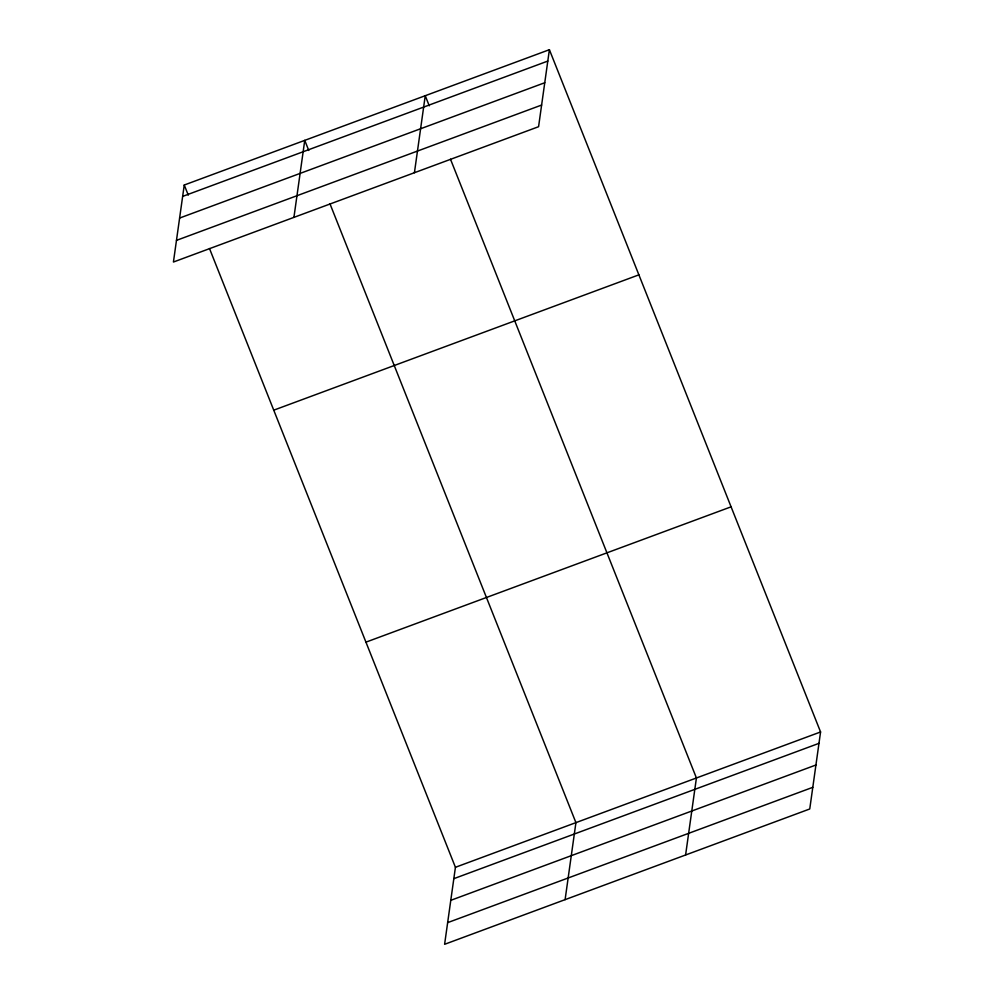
<?xml version="1.0" encoding="UTF-8"?>
<svg xmlns="http://www.w3.org/2000/svg" width="994" height="994" viewBox="0 0 994 994"><rect width="100%" height="100%" fill="white"/><g stroke="black" fill="none" stroke-linecap="round" stroke-linejoin="round"><path stroke-width="1.49" d="M184.25 185.021L173.428 262.031L538.574 126.71L549.396 49.7L184.25 185.021L188.276 195.122M293.926 217.375L304.748 140.365L308.761 150.467M414.423 172.72L425.246 95.71L429.259 105.811M209.498 248.525L455.426 867.29L444.604 944.3L809.75 808.979L820.572 731.969L549.396 49.7M565.101 899.645L575.924 822.634L329.996 203.869M685.599 854.989L696.421 777.979L450.493 159.214M182.66 196.402L547.793 61.081M179.616 218.059L544.749 82.738M176.472 240.374L541.618 105.053M273.748 410.174L638.881 274.853M365.941 642.149L731.087 506.828M455.426 867.29L820.572 731.969M453.823 878.671L818.969 743.35M450.779 900.328L815.925 765.007M447.648 922.643L812.794 787.323"/></g></svg>
